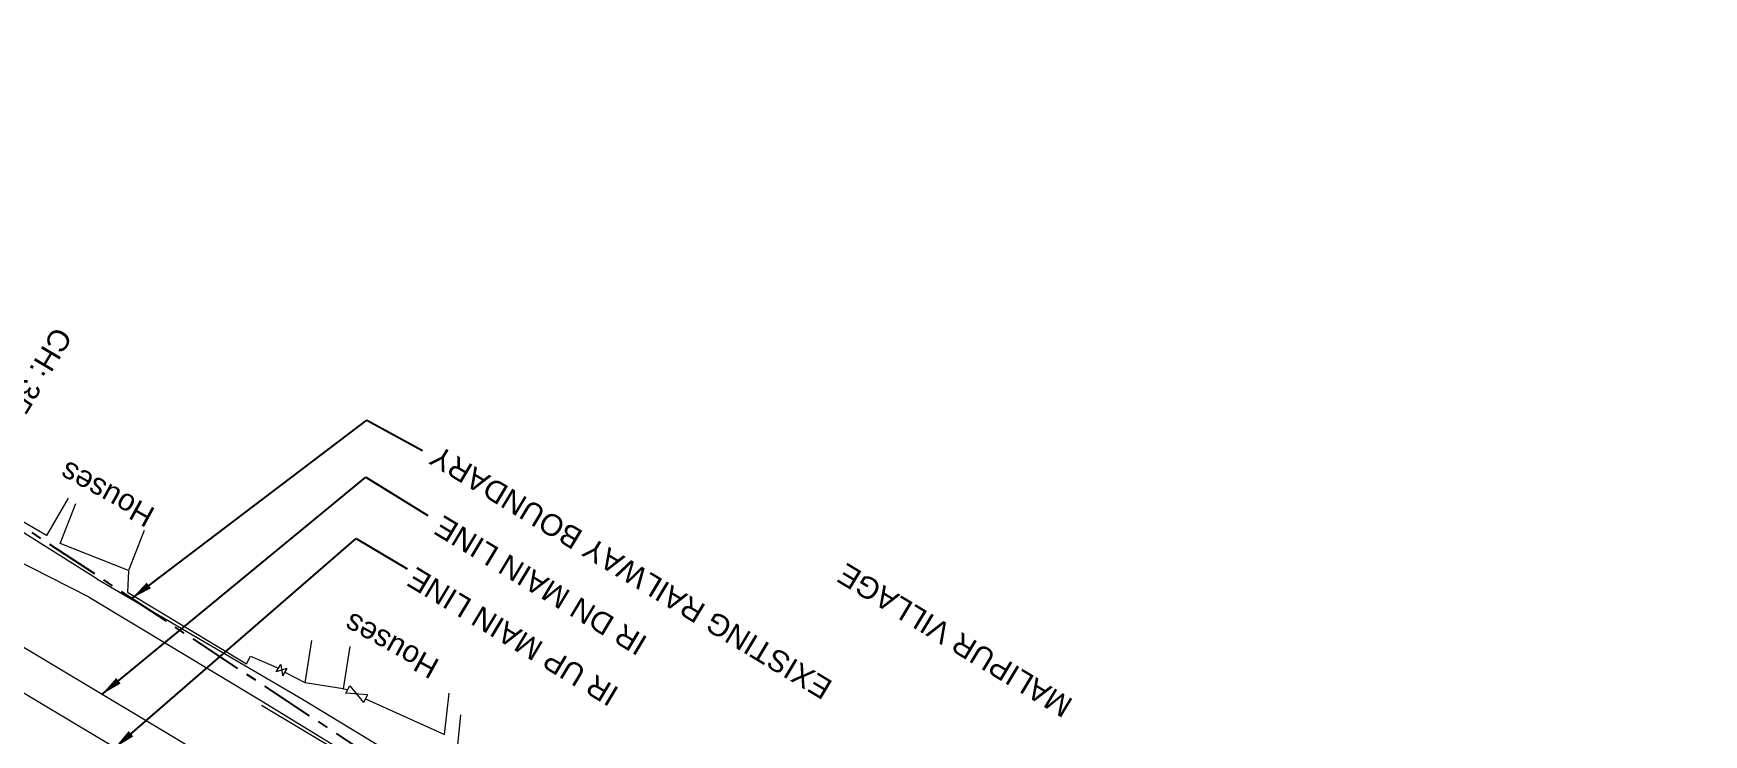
# Model space of a CAD drawing. Header units: metres. Extents: x 593168 to 611286, y 3401475 to 3412398.
# Drawn here: x 601668.7 to 601863.4, y 3407258.6 to 3407340.3 of the extents above; entities that cross this region are included whole.
import ezdxf
from ezdxf.enums import TextEntityAlignment as Align

# ---------------------------------------------------------------- set-up
doc = ezdxf.new("R2010")
doc.units = ezdxf.units.M
doc.header["$MEASUREMENT"] = 0
doc.linetypes.add('CENTER', pattern=[2, 1.25, -0.25, 0.25, -0.25])
for name, color, linetype, lineweight in [('Compound Wall', 251, 'Continuous', 0), ('Existing IR Chainage', 7, 'Continuous', 0), ('Existing IR Track', 143, 'Continuous', 0), ('Gate', 251, 'Continuous', 0), ('Residential Building Pucca', 251, 'Continuous', 0), ('Subroad Edge', 34, 'Continuous', 0), ('Text1', 251, 'Continuous', 0), ('Village Name', 7, 'Continuous', 0)]:
    doc.layers.add(name, color=color, linetype=linetype, lineweight=lineweight)
doc.layers.add('Existing Railway Boundary', color=7, linetype='CENTER')
doc.styles.get("Standard").update_dxf_attribs({"font": 'arial_0.ttf'})
doc.styles.add('Style-Arial', font='arial_0.ttf')
doc.styles.add('Vill txt', font='arial_0.ttf', dxfattribs={"height": 3})
doc.dimstyles.new('ISO-25', dxfattribs={"dimtxt": 2.5, "dimasz": 2.5, "dimexe": 1.25, "dimexo": 0.625, "dimtad": 1, "dimtxsty": 'Standard', "dimcen": 2.5, "dimadec": 0, "dimazin": 0, "dimtfac": 1, "dimtmove": 0, "dimatfit": 3, "dimfxl": 1, "dimarcsym": 0})

# ---------------------------------------------------------------- blocks, each defined once
blk = doc.blocks.new('GT')
at = {"layer": 'Gate'}
for p, q in [((-0.5, -0.5), (-0.5, 0.5)), ((-0.5, 0.5), (0.5, -0.5)), ((0.5, 0.5), (0.5, -0.5))]:
    blk.add_line(p, q, dxfattribs=at)
blk.add_lwpolyline([(0.5, 0.5), (-0.5, -0.5)], dxfattribs=at)

msp = doc.modelspace()

# ---------------------------------------------------------------- linework, layer by layer
at = {"layer": 'Compound Wall'}
for points in [[(601679.8036, 3407277.6864, 259.747), (601679.7088, 3407275.1922, 259.712), (601693.5728, 3407266.8315, 259.69), (601694.0315, 3407267.7383, 260.3788), (601697.2901, 3407266.3249, 259.739)], [(601698.0136, 3407265.8811, 259.764), (601700.4554, 3407264.6337, 259.706)], [(601704.8205, 3407263.924, 259.9909), (601705.3834, 3407263.8409, 259.645)], [(601716.6505, 3407258.6174, 262.6331), (601717.1927, 3407263.4311, 263.001)], [(601863.3814, 3407161.4354, 259.5261), (601848.1603, 3407170.3355, 259.9729), (601813.8916, 3407190.9507, 259.624), (601807.7641, 3407194.6642, 259.614), (601779.744, 3407211.4636, 259.2351), (601763.879, 3407220.944, 259.67), (601759.8232, 3407223.3378, 259.752), (601737.5514, 3407236.7165, 259.61), (601714.0795, 3407250.7763, 258.5893), (601695.3192, 3407261.9713, 259.541)], [(601707.4543, 3407262.7758, 259.623), (601716.6505, 3407258.6174, 262.6331)], [(601718.5129, 3407260.9049, 260.1089), (601717.7132, 3407253.0517, 259.741)]]:
    msp.add_polyline3d(points, dxfattribs=at)
at = {"layer": 'Existing IR Track', "flags": 128}
for points in [[(601940.2187, 3407105.6673), (601919.7126, 3407117.9311), (601899.2599, 3407130.1629), (601874.6838, 3407144.8425), (601859.2181, 3407154.1031), (601843.938, 3407163.2526), (601826.5975, 3407173.5922), (601809.6481, 3407183.6986), (601792.3051, 3407194.1038), (601775.2453, 3407204.339), (601759.8445, 3407213.5207), (601744.5114, 3407222.662), (601729.7945, 3407231.4451), (601715.0697, 3407240.2328), (601698.602, 3407250.1298), (601682.0444, 3407260.0809), (601665.1108, 3407270.2037)], [(601917.3375, 3407113.9622), (601896.9433, 3407126.1729), (601872.1376, 3407140.9817), (601856.756, 3407150.2122), (601841.5977, 3407159.3086), (601824.1485, 3407169.7143), (601807.3043, 3407179.7593), (601789.8593, 3407190.2327), (601772.836, 3407200.4529), (601757.4003, 3407209.654), (601742.1138, 3407218.7662), (601727.3615, 3407227.5878), (601712.712, 3407236.348), (601696.1669, 3407246.2803), (601679.5987, 3407256.2265), (601662.676, 3407266.35)]]:
    msp.add_lwpolyline(points, dxfattribs=at)
at = {"layer": 'Existing Railway Boundary', "ltscale": 5}
msp.add_lwpolyline([(602723.556, 3406647.6315), (602240.837, 3406937.0674), (602116.2948, 3407010.7668), (601764.5806, 3407219.7883), (601759.3642, 3407222.2685), (601653.1238, 3407292.2946), (601441.2096, 3407415.0505), (601397.917, 3407440.7299), (601301.0475, 3407498.7265), (601241.8375, 3407534.2132), (601188.4611, 3407565.6026), (601139.5754, 3407594.3481), (601094.5264, 3407622.448), (600939.9459, 3407716.091), (600853.7892, 3407766.6119), (600798.1443, 3407818.9628), (600756.3389, 3407844.4101), (600651.5465, 3407908.0731), (600401.2293, 3408050.9686)], dxfattribs=at)
at = {"layer": 'Residential Building Pucca'}
for points in [[(601672.758, 3407286.1281, 259.724), (601670.2605, 3407281.7982, 259.724), (601664.0442, 3407285.3838, 259.74), (601666.5416, 3407289.7137, 259.74)], [(601681.6504, 3407282.3486, 259.748), (601679.8063, 3407277.7027, 259.748), (601671.8354, 3407280.8665, 259.682), (601673.6795, 3407285.5125, 259.682)], [(601705.5974, 3407268.8618, 259.9909), (601704.8205, 3407263.924, 259.9909), (601700.4011, 3407264.6194, 259.674), (601701.178, 3407269.5572, 259.674)]]:
    msp.add_polyline3d(points, dxfattribs=at)
at = {"layer": 'Subroad Edge'}
for points in [[(601675.2354, 3407274.5992, 259.626), (601656.9177, 3407283.8658, 259.601), (601652.9623, 3407287.0364, 259.718), (601653.6747, 3407290.5336, 259.9219), (601653.683, 3407311.8898, 259.9289), (601653.8244, 3407336.7089, 260.0739)], [(601676.1266, 3407276.7464, 259.67), (601658.993, 3407287.5088, 259.9019), (601657.2834, 3407311.7511, 259.9589), (601656.9287, 3407336.6862, 260.0719)], [(601676.1266, 3407276.7464, 259.67), (601700.0751, 3407262.7429, 259.608), (601713.3433, 3407254.6717, 259.734), (601738.7899, 3407239.661, 259.673), (601761.516, 3407226.1258, 259.561)], [(601675.2354, 3407274.5992, 259.626), (601695.3226, 3407262.5167, 259.616), (601714.4753, 3407250.8177, 259.724), (601737.4813, 3407237.1118, 259.775), (601759.896, 3407223.6683, 259.646), (601760.476, 3407223.1586, 259.62)]]:
    msp.add_polyline3d(points, dxfattribs=at)

# ---------------------------------------------------------------- block references
at = {"layer": 'Gate', "yscale": 0.9997078268794686}
for p, xscale, zscale, rotation in [((601697.6519, 3407266.103, 156.3202), 0.8487142639011908, 0.8487142639011908, 328.3262548531468), ((601706.4188, 3407263.3084, 156.3202), 2.328774482668901, 2.328774482668901, 332.3262548532236)]:
    msp.add_blockref('GT', p, dxfattribs=dict(at, xscale=xscale, zscale=zscale, rotation=rotation))

# ---------------------------------------------------------------- texts
at = {"layer": 'Existing IR Chainage', "color": 7, "lineweight": 0, "insert": (601662.7121, 3407289.634), "char_height": 2.5, "attachment_point": 6, "rotation": 239.111226, "line_spacing_factor": 0.60036, "style": 'Style-Arial'}
msp.add_mtext('CH: 351200', dxfattribs=at)
at = {"layer": 'Existing IR Track', "color": 7, "lineweight": -3}
for s, p in [('IR DN MAIN LINE', (601715.8752, 3407283.1529)), ('IR UP MAIN LINE', (601712.7166, 3407277.139))]:
    msp.add_text(s, height=2.5, rotation=149, dxfattribs=at).set_placement(p, align=Align.MIDDLE_RIGHT)
at = {"layer": 'Existing Railway Boundary', "linetype": 'Continuous', "ltscale": 5}
msp.add_text('EXISTING RAILWAY BOUNDARY', height=2.5, rotation=149, dxfattribs=at).set_placement((601715.9821, 3407292.385, -523.9387), align=Align.RIGHT)
at = {"layer": 'Text1'}
for p in [(601683.0778, 3407284.8255, 156.3202), (601716.225, 3407267.1769, 156.3202)]:
    msp.add_text('Houses', height=2.5, rotation=151.044359, dxfattribs=at).set_placement(p)
at = {"layer": 'Village Name', "style": 'Vill txt'}
msp.add_text('MALIPUR VILLAGE', height=2.5, rotation=148.830395, dxfattribs=at).set_placement((601790.0606, 3407262.6044, 156.3202))

# ---------------------------------------------------------------- leaders
at = {"layer": 'Existing IR Track', "color": 7, "lineweight": -3}
for points in [[(601676.6954, 3407263.2785), (601707.4923, 3407288.568), (601714.6863, 3407284.1184)], [(601678.2061, 3407257.0596), (601706.3573, 3407281.4469), (601712.3028, 3407277.8897)]]:
    msp.add_leader(points, dimstyle='ISO-25', override={"dimtxt": 3, "dimasz": 2.5, "dimgap": 0.625, "dimtad": 0, "dimdec": 3, "dimzin": 2, "dimtdec": 3}, dxfattribs=at)
at = {"layer": 'Existing Railway Boundary', "linetype": 'Continuous', "ltscale": 5}
msp.add_leader([(601680.1834, 3407274.4588, -1137.655), (601707.5974, 3407295.2117, -1137.655), (601714.0649, 3407291.6984, -1137.655)], dimstyle='ISO-25', override={"dimtxt": 3, "dimasz": 2.5, "dimgap": 0.625, "dimtad": 0, "dimdec": 3, "dimzin": 2, "dimtdec": 3}, dxfattribs=at)

doc.saveas('drawing.dxf')
